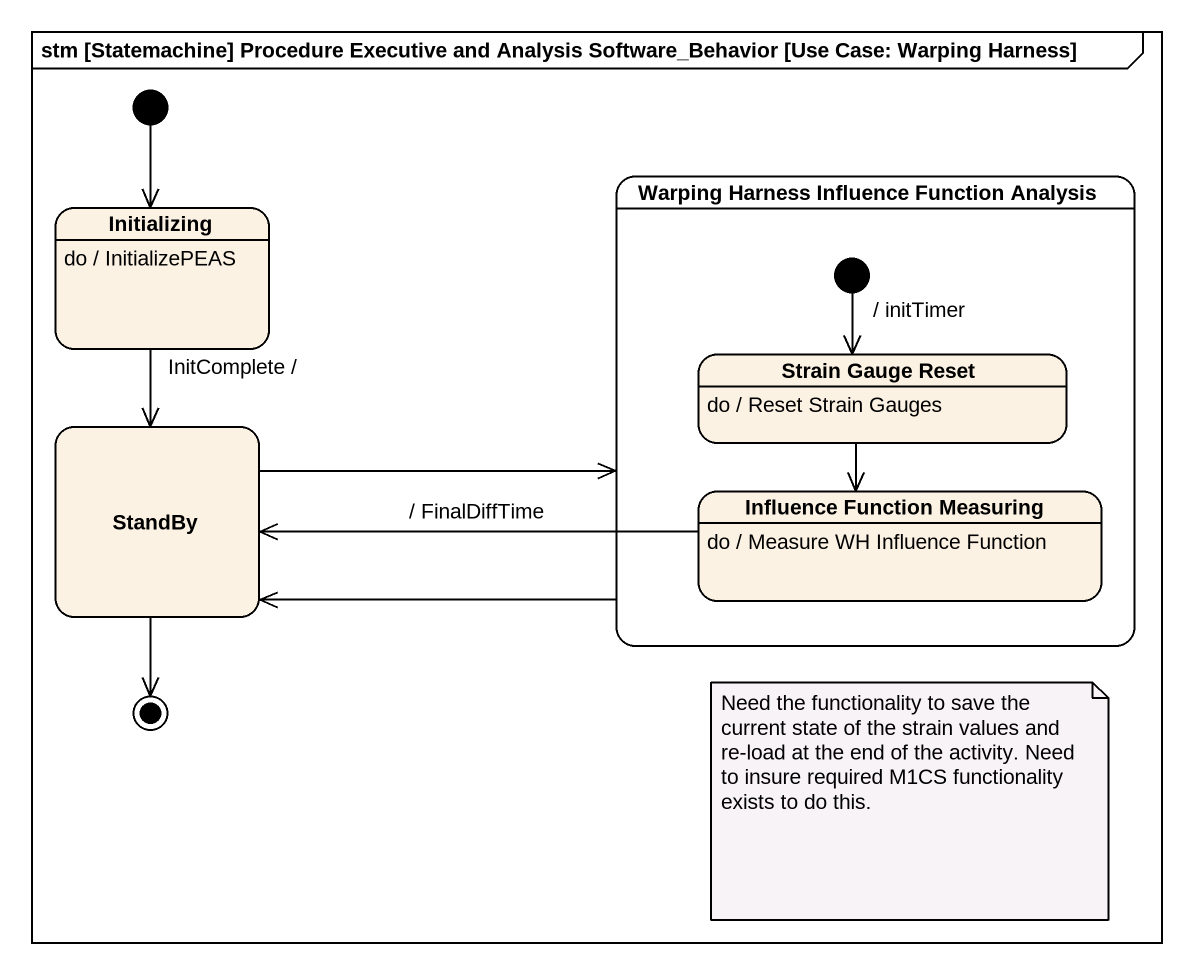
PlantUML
@startuml
mainframe stm [Statemachine] Procedure Executive and Analysis Software_Behavior [Use Case: Warping Harness]
hide empty description
state Initializing
Initializing : do / InitializePEAS
state "Warping Harness Influence Function Analysis" as Warping_Harness_Influence {
  state "Strain Gauge Reset" as Strain_Gauge_Reset
  Strain_Gauge_Reset : do / Reset Strain Gauges
  state "Influence Function Measuring" as Influence_Function_Measuring
  Influence_Function_Measuring : do / Measure WH Influence Function
  [*] --> Strain_Gauge_Reset : / initTimer
}
state StandBy
[*] --> Initializing
Initializing --> StandBy : InitComplete /
Warping_Harness_Influence -left-> StandBy
Strain_Gauge_Reset --> Influence_Function_Measuring
StandBy -right-> Warping_Harness_Influence
Influence_Function_Measuring -left-> StandBy : / FinalDiffTime
StandBy --> [*]
note as N1
  Need the functionality to save the current state of the strain values and re-load at the end of the activity. Need to insure required M1CS functionality exists to do this.
end note
@enduml
